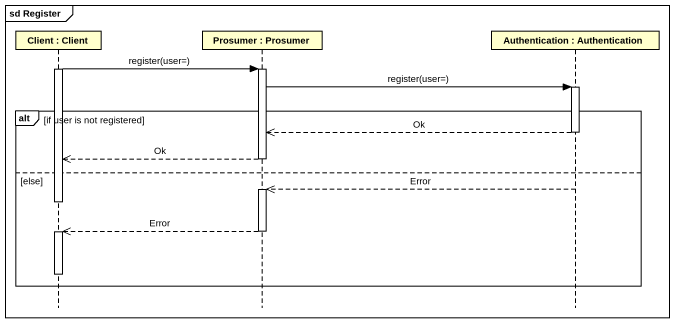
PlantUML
@startuml
mainframe sd Register
hide footbox
participant "Client : Client" as Client
participant "Prosumer : Prosumer" as Prosumer
participant "Authentication : Authentication" as Authentication

activate Client
Client -> Prosumer : register(user=)
activate Prosumer
Prosumer -> Authentication : register(user=)
activate Authentication
alt if user is not registered
  Authentication -->> Prosumer : Ok
  deactivate Authentication
  Prosumer -->> Client : Ok
  deactivate Prosumer
else else
  Authentication -->> Prosumer : Error
  activate Prosumer
  deactivate Client
  Prosumer -->> Client : Error
  deactivate Prosumer
  activate Client
  deactivate Client
end
@enduml
